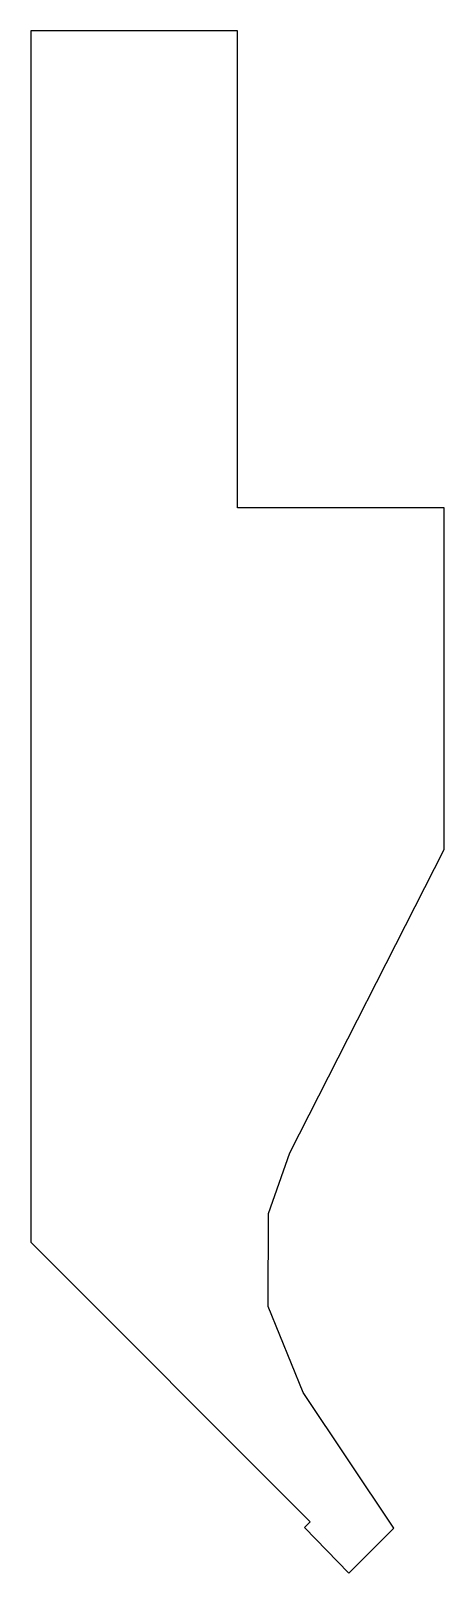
# Model space of a CAD drawing. Extents: x -20 to 6, y 0 to 97.
import ezdxf

# ---------------------------------------------------------------- set-up
doc = ezdxf.new("R2010")
doc.units = 0

msp = doc.modelspace()

# ---------------------------------------------------------------- linework, layer by layer
at = {"color": 7, "linetype": 'CONTINUOUS'}
for p, q in [((-7, 97), (-20, 97)), ((-20, 97), (-20, 20.81)), ((-7, 67), (-7, 97)), ((6, 67), (-7, 67)), ((6, 45.51), (6, 67)), ((-3.71, 26.44), (6, 45.51)), ((-5.05, 22.63), (-3.71, 26.44)), ((-5.08, 16.78), (-5.05, 22.63)), ((-20, 20.81), (-2.43, 3.23)), ((-2.86, 11.36), (-5.08, 16.78)), ((2.83, 2.83), (-2.86, 11.36)), ((-2.43, 3.23), (-2.78, 2.88)), ((-2.78, 2.88), (0, 0)), ((0, 0), (2.83, 2.83))]:
    msp.add_line(p, q, dxfattribs=at)

doc.saveas('drawing.dxf')
